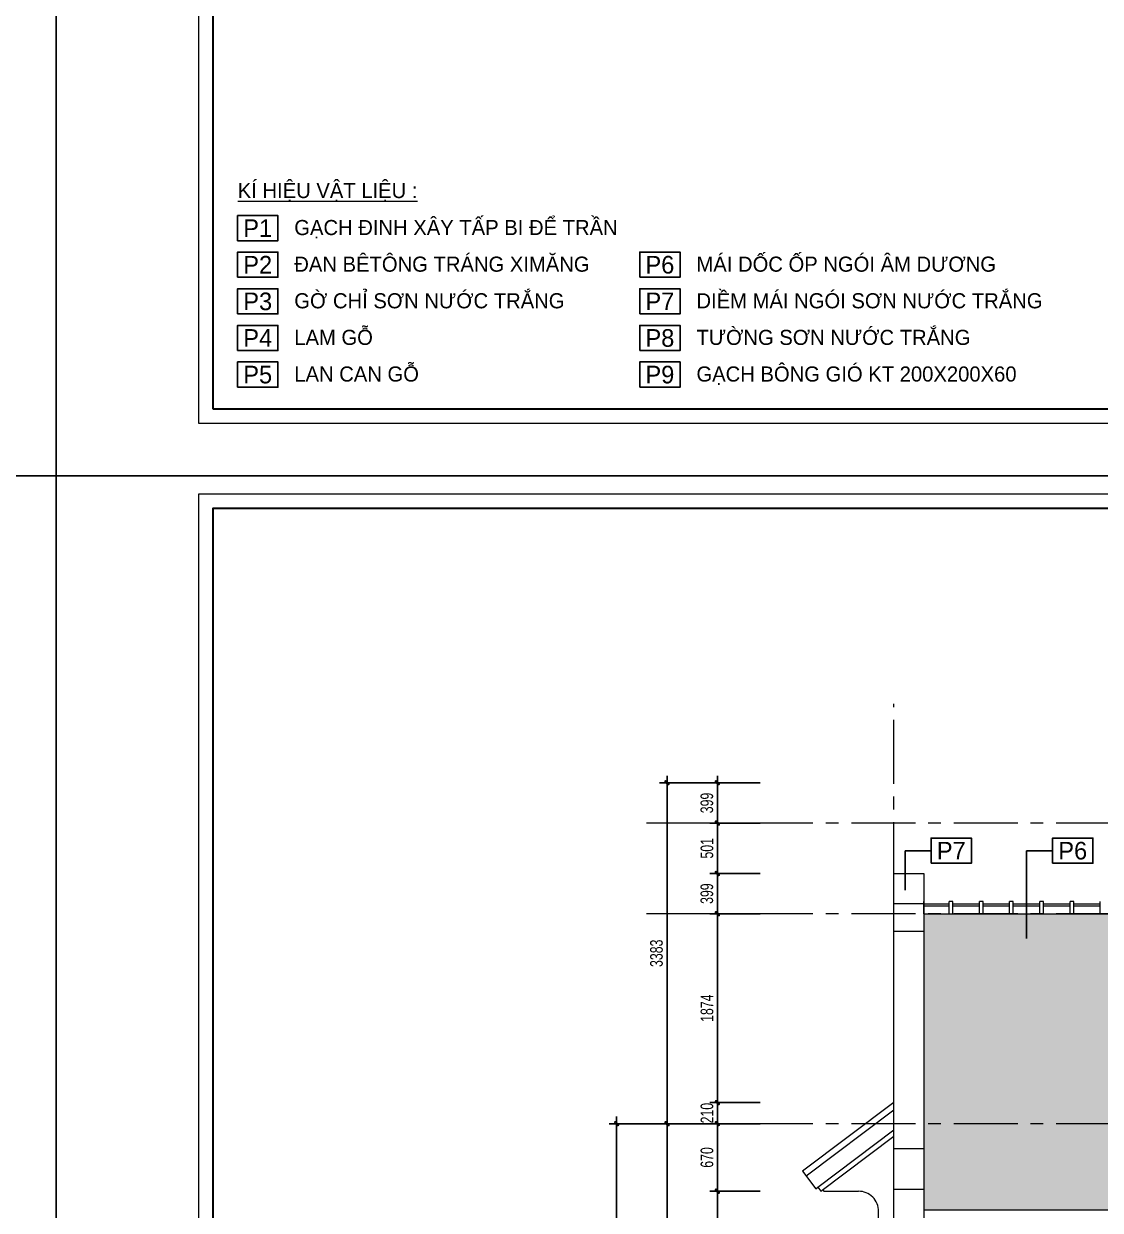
# Model space of a CAD drawing. Header units: inches. Extents: x 88947 to 296847, y 35049 to 161062.
# Drawn here: x 148026 to 158711, y 111769 to 123548 of the extents above; entities that cross this region are included whole.
import ezdxf
from ezdxf.enums import TextEntityAlignment as Align

# ---------------------------------------------------------------- set-up
doc = ezdxf.new("R2010")
doc.units = ezdxf.units.IN
doc.header["$MEASUREMENT"] = 0
doc.header["$PDMODE"] = 1
doc.linetypes.add('ACAD_ISO03W100', pattern=[30, 12, -18])
doc.linetypes.add('CENTER', pattern=[50.8, 31.75, -6.35, 6.35, -6.35])
for name, color, linetype, lineweight in [('A-Dims', 145, 'Continuous', 25), ('A-Text', 30, 'Continuous', 9), ('A-Wall', 2, 'Continuous', 35), ('DIM', 7, 'Continuous', 25), ('HACTH', 8, 'Continuous', 5), ('KHUNG 2', 144, 'Continuous', 18), ('KY HIEU', 4, 'Continuous', 25), ('NETMANH', 192, 'Continuous', 18), ('NTHAY2', 51, 'Continuous', 25), ('THAY', 3, 'Continuous', 18), ('TRUC', 252, 'ACAD_ISO03W100', 13)]:
    doc.layers.add(name, color=color, linetype=linetype, lineweight=lineweight)
doc.styles.add('FRANKO', font='VFRANKO.TTF')
doc.styles.add('VNI-HELVE-CONDENSE', font='VNARIAL.TTF', dxfattribs={"width": 0.7})
doc.dimstyles.new('TAS-100', dxfattribs={"dimscale": 50, "dimtxt": 2.5, "dimasz": 0.7, "dimexe": 1.5, "dimexo": 1.5, "dimgap": 0.8, "dimtad": 1, "dimdec": 0, "dimzin": 3, "dimdsep": 46, "dimtxsty": 'VNI-HELVE-CONDENSE', "dimblk": 'TICK', "dimcen": 2.5, "dimclrt": 71, "dimazin": 2, "dimtfac": 0.75, "dimtdec": 0, "dimtix": 1, "dimtmove": 2, "dimatfit": 2, "dimldrblk": 'TICK123', "dimfxl": 1.5, "dimtolj": 1, "dimtzin": 0, "dimarcsym": 0})
doc.dimstyles.new('TAS-50', dxfattribs={"dimscale": 25, "dimtxt": 2.5, "dimasz": 0.7, "dimexe": 1.5, "dimexo": 1.5, "dimgap": 0.8, "dimtad": 1, "dimdec": 0, "dimzin": 3, "dimdsep": 46, "dimtxsty": 'VNI-HELVE-CONDENSE', "dimblk": 'TICK', "dimcen": 2.5, "dimclrt": 71, "dimazin": 2, "dimtfac": 0.75, "dimtdec": 0, "dimtix": 1, "dimtmove": 2, "dimatfit": 2, "dimldrblk": 'TICK123', "dimfxl": 1.5, "dimtolj": 1, "dimtzin": 0, "dimarcsym": 0})

# ---------------------------------------------------------------- blocks, each defined once
blk = doc.blocks.new('TICK')
at = {"layer": 'A-Dims', "color": 1}
for p, q in [((-2, 0), (2, 0)), ((0, 1.5), (0, -1.5))]:
    blk.add_line(p, q, dxfattribs=at)
at = {"layer": 'A-Dims', "color": 1, "const_width": 0.788}
blk.add_lwpolyline([(-0.33, -0.35), (0.38, 0.38)], dxfattribs=at)
at = {"layer": 'A-Dims', "color": 1, "const_width": 0.394}
for points in [[(0.24, 0.52, -0.414214), (0.52, 0.52, -1)], [(0.52, 0.52, -0.414214), (0.52, 0.24, -1)], [(-0.47, -0.21, 0.414214), (-0.47, -0.49, 1)], [(-0.47, -0.49, 0.414214), (-0.19, -0.49, 1)]]:
    blk.add_lwpolyline(points, format="xyb", dxfattribs=at)
blk = doc.blocks.new('*D872')
at = {"layer": 'Defpoints', "color": 0}
for p in [(154411, 112628), (155411, 112628), (155411, 109228)]:
    blk.add_point(p, dxfattribs=at)
at = {"layer": 'DIM', "color": 0, "lineweight": -2}
for p, q in [((155336, 112628), (154336, 112628)), ((154411, 109263), (154411, 112593)), ((155336, 109228), (154336, 109228))]:
    blk.add_line(p, q, dxfattribs=at)
at = {"layer": 'DIM', "color": 0, "lineweight": -2, "xscale": 35, "yscale": 35, "zscale": 35}
for p, rotation in [((154411, 112628), 90), ((154411, 109228), 270)]:
    blk.add_blockref('TICK', p, dxfattribs=dict(at, rotation=rotation))
at = {"layer": 'DIM', "color": 71, "insert": (154307, 110928), "char_height": 125, "attachment_point": 5, "rotation": 90, "style": 'VNI-HELVE-CONDENSE'}
blk.add_mtext('\\A1;3400', dxfattribs=at)
blk = doc.blocks.new('TICK123')
at = {"layer": 'A-Dims', "color": 1}
blk.add_lwpolyline([(0.05, 0, 0, 0.84, 0), (-2.11, 0, 8.4, 8.4, 0)], format="xyseb", dxfattribs=at)
blk = doc.blocks.new('*D873')
at = {"layer": 'Defpoints', "color": 0}
for p in [(153911, 112628), (155411, 112628), (155411, 105828)]:
    blk.add_point(p, dxfattribs=at)
at = {"layer": 'DIM', "color": 0, "lineweight": -2}
for p, q in [((155336, 112628), (153836, 112628)), ((153911, 105863), (153911, 112593)), ((155336, 105828), (153836, 105828))]:
    blk.add_line(p, q, dxfattribs=at)
at = {"layer": 'DIM', "color": 0, "lineweight": -2, "xscale": 35, "yscale": 35, "zscale": 35}
for p, rotation in [((153911, 112628), 90), ((153911, 105828), 270)]:
    blk.add_blockref('TICK', p, dxfattribs=dict(at, rotation=rotation))
at = {"layer": 'DIM', "color": 71, "insert": (153808, 109228), "char_height": 125, "attachment_point": 5, "rotation": 90, "style": 'VNI-HELVE-CONDENSE'}
blk.add_mtext('\\A1;6800', dxfattribs=at)
blk = doc.blocks.new('khung ten')
at = {"layer": 'A-Wall', "ltscale": 0.7}
blk.add_lwpolyline([(267204, -219099), (305804, -219099), (305804, -190799), (267204, -190799)], close=True, dxfattribs=at)
at = {"layer": 'KHUNG 2', "ltscale": 0.7}
blk.add_lwpolyline([(267004, -219299), (306004, -219299), (306004, -190599), (267004, -190599)], close=True, dxfattribs=at)
at = {"layer": 'NETMANH', "ltscale": 0.7}
blk.add_lwpolyline([(265004, -220042), (307004, -220042), (307004, -190342), (265004, -190342)], close=True, dxfattribs=at)
blk = doc.blocks.new('*D962')
at = {"layer": 'Defpoints', "color": 0}
for p in [(154411, 116012), (155411, 116012), (155411, 112628)]:
    blk.add_point(p, dxfattribs=at)
at = {"layer": 'DIM', "color": 0, "lineweight": -2}
for p, q in [((155336, 116012), (154336, 116012)), ((154411, 112663), (154411, 115977)), ((155336, 112628), (154336, 112628))]:
    blk.add_line(p, q, dxfattribs=at)
at = {"layer": 'DIM', "color": 0, "lineweight": -2, "xscale": 35, "yscale": 35, "zscale": 35}
for p, rotation in [((154411, 116012), 90), ((154411, 112628), 270)]:
    blk.add_blockref('TICK', p, dxfattribs=dict(at, rotation=rotation))
at = {"layer": 'DIM', "color": 71, "insert": (154307, 114320), "char_height": 125, "attachment_point": 5, "rotation": 90, "style": 'VNI-HELVE-CONDENSE'}
blk.add_mtext('\\A1;3383', dxfattribs=at)
blk = doc.blocks.new('*D963')
at = {"layer": 'Defpoints', "color": 0}
for p in [(154911, 115112), (155411, 115112), (155411, 114713)]:
    blk.add_point(p, dxfattribs=at)
at = {"layer": 'DIM', "color": 0, "lineweight": -2}
for p, q in [((155336, 115112), (154836, 115112)), ((154911, 114748), (154911, 115077)), ((155336, 114713), (154836, 114713))]:
    blk.add_line(p, q, dxfattribs=at)
at = {"layer": 'DIM', "color": 0, "lineweight": -2, "xscale": 35, "yscale": 35, "zscale": 35}
for p, rotation in [((154911, 115112), 90), ((154911, 114713), 270)]:
    blk.add_blockref('TICK', p, dxfattribs=dict(at, rotation=rotation))
at = {"layer": 'DIM', "color": 71, "insert": (154807, 114912), "char_height": 125, "attachment_point": 5, "rotation": 90, "style": 'VNI-HELVE-CONDENSE'}
blk.add_mtext('\\A1;399', dxfattribs=at)
blk = doc.blocks.new('*D964')
at = {"layer": 'Defpoints', "color": 0}
for p in [(154911, 115613), (155411, 115613), (155411, 115112)]:
    blk.add_point(p, dxfattribs=at)
at = {"layer": 'DIM', "color": 0, "lineweight": -2}
for p, q in [((155336, 115613), (154836, 115613)), ((154911, 115147), (154911, 115578)), ((155336, 115112), (154836, 115112))]:
    blk.add_line(p, q, dxfattribs=at)
at = {"layer": 'DIM', "color": 0, "lineweight": -2, "xscale": 35, "yscale": 35, "zscale": 35}
for p, rotation in [((154911, 115613), 90), ((154911, 115112), 270)]:
    blk.add_blockref('TICK', p, dxfattribs=dict(at, rotation=rotation))
at = {"layer": 'DIM', "color": 71, "insert": (154808, 115362), "char_height": 125, "attachment_point": 5, "rotation": 90, "style": 'VNI-HELVE-CONDENSE'}
blk.add_mtext('\\A1;501', dxfattribs=at)
blk = doc.blocks.new('*D965')
at = {"layer": 'Defpoints', "color": 0}
for p in [(154911, 116012), (155411, 116012), (155411, 115613)]:
    blk.add_point(p, dxfattribs=at)
at = {"layer": 'DIM', "color": 0, "lineweight": -2}
for p, q in [((155336, 116012), (154836, 116012)), ((154911, 115648), (154911, 115977)), ((155336, 115613), (154836, 115613))]:
    blk.add_line(p, q, dxfattribs=at)
at = {"layer": 'DIM', "color": 0, "lineweight": -2, "xscale": 35, "yscale": 35, "zscale": 35}
for p, rotation in [((154911, 116012), 90), ((154911, 115613), 270)]:
    blk.add_blockref('TICK', p, dxfattribs=dict(at, rotation=rotation))
at = {"layer": 'DIM', "color": 71, "insert": (154807, 115812), "char_height": 125, "attachment_point": 5, "rotation": 90, "style": 'VNI-HELVE-CONDENSE'}
blk.add_mtext('\\A1;399', dxfattribs=at)
blk = doc.blocks.new('*D973')
at = {"layer": 'Defpoints', "color": 0}
for p in [(154911, 111958), (155411, 111958), (155411, 109438)]:
    blk.add_point(p, dxfattribs=at)
at = {"layer": 'DIM', "color": 0, "lineweight": -2}
for p, q in [((155336, 111958), (154836, 111958)), ((154911, 109473), (154911, 111923)), ((155336, 109438), (154836, 109438))]:
    blk.add_line(p, q, dxfattribs=at)
at = {"layer": 'DIM', "color": 0, "lineweight": -2, "xscale": 35, "yscale": 35, "zscale": 35}
for p, rotation in [((154911, 111958), 90), ((154911, 109438), 270)]:
    blk.add_blockref('TICK', p, dxfattribs=dict(at, rotation=rotation))
at = {"layer": 'DIM', "color": 71, "insert": (154808, 110698), "char_height": 125, "attachment_point": 5, "rotation": 90, "style": 'VNI-HELVE-CONDENSE'}
blk.add_mtext('\\A1;2519', dxfattribs=at)
blk = doc.blocks.new('*D974')
at = {"layer": 'Defpoints', "color": 0}
for p in [(154911, 112628), (155411, 112628), (155411, 111958)]:
    blk.add_point(p, dxfattribs=at)
at = {"layer": 'DIM', "color": 0, "lineweight": -2}
for p, q in [((155336, 112628), (154836, 112628)), ((154911, 111993), (154911, 112593)), ((155336, 111958), (154836, 111958))]:
    blk.add_line(p, q, dxfattribs=at)
at = {"layer": 'DIM', "color": 0, "lineweight": -2, "xscale": 35, "yscale": 35, "zscale": 35}
for p, rotation in [((154911, 112628), 90), ((154911, 111958), 270)]:
    blk.add_blockref('TICK', p, dxfattribs=dict(at, rotation=rotation))
at = {"layer": 'DIM', "color": 71, "insert": (154808, 112293), "char_height": 125, "attachment_point": 5, "rotation": 90, "style": 'VNI-HELVE-CONDENSE'}
blk.add_mtext('\\A1;670', dxfattribs=at)
blk = doc.blocks.new('*D975')
at = {"layer": 'Defpoints', "color": 0}
for p in [(154911, 114713), (155411, 114713), (155411, 112838)]:
    blk.add_point(p, dxfattribs=at)
at = {"layer": 'DIM', "color": 0, "lineweight": -2}
for p, q in [((155336, 114713), (154836, 114713)), ((154911, 112873), (154911, 114678)), ((155336, 112838), (154836, 112838))]:
    blk.add_line(p, q, dxfattribs=at)
at = {"layer": 'DIM', "color": 0, "lineweight": -2, "xscale": 35, "yscale": 35, "zscale": 35}
for p, rotation in [((154911, 114713), 90), ((154911, 112838), 270)]:
    blk.add_blockref('TICK', p, dxfattribs=dict(at, rotation=rotation))
at = {"layer": 'DIM', "color": 71, "insert": (154808, 113775), "char_height": 125, "attachment_point": 5, "rotation": 90, "style": 'VNI-HELVE-CONDENSE'}
blk.add_mtext('\\A1;1874', dxfattribs=at)
blk = doc.blocks.new('syb-floor')
at = {"linetype": 'Continuous'}
blk.add_lwpolyline([(-4.79, -2.5), (-4.79, 2.5), (3.22, 2.5), (3.22, -2.5)], close=True, dxfattribs=at)
blk.add_attdef('SYB-FLOOR', text='', height=2.5, dxfattribs=at).set_placement((-0.78, 0), align=Align.MIDDLE_CENTER)
blk = doc.blocks.new('*D2807')
at = {"layer": 'Defpoints', "color": 0}
for p in [(154911, 112838), (155411, 112838), (155411, 112628)]:
    blk.add_point(p, dxfattribs=at)
at = {"layer": 'DIM', "color": 0, "lineweight": -2}
for p, q in [((154911, 112873), (154911, 112908)), ((155336, 112838), (154836, 112838)), ((154911, 112628), (154911, 112838)), ((155336, 112628), (154836, 112628)), ((154911, 112593), (154911, 112558))]:
    blk.add_line(p, q, dxfattribs=at)
at = {"layer": 'DIM', "color": 0, "lineweight": -2, "xscale": 35, "yscale": 35, "zscale": 35}
for p, rotation in [((154911, 112838), 270), ((154911, 112628), 90)]:
    blk.add_blockref('TICK', p, dxfattribs=dict(at, rotation=rotation))
at = {"layer": 'DIM', "color": 71, "insert": (154808, 112733), "char_height": 125, "attachment_point": 5, "rotation": 90, "style": 'VNI-HELVE-CONDENSE'}
blk.add_mtext('\\A1;210', dxfattribs=at)
blk = doc.blocks.new('*D3876')
at = {"layer": 'Defpoints', "color": 0}
for p in [(154411, 112628), (155411, 112628), (155411, 109228)]:
    blk.add_point(p, dxfattribs=at)
at = {"layer": 'DIM', "color": 0, "lineweight": -2}
for p, q in [((155336, 112628), (154336, 112628)), ((154411, 109263), (154411, 112593)), ((155336, 109228), (154336, 109228))]:
    blk.add_line(p, q, dxfattribs=at)
at = {"layer": 'DIM', "color": 0, "lineweight": -2, "xscale": 35, "yscale": 35, "zscale": 35}
for p, rotation in [((154411, 112628), 90), ((154411, 109228), 270)]:
    blk.add_blockref('TICK', p, dxfattribs=dict(at, rotation=rotation))
at = {"layer": 'DIM', "color": 71, "insert": (154307, 110928), "char_height": 125, "attachment_point": 5, "rotation": 90, "style": 'VNI-HELVE-CONDENSE'}
blk.add_mtext('\\A1;3400', dxfattribs=at)
blk = doc.blocks.new('*D3877')
at = {"layer": 'Defpoints', "color": 0}
for p in [(153911, 112628), (155411, 112628), (155411, 105828)]:
    blk.add_point(p, dxfattribs=at)
at = {"layer": 'DIM', "color": 0, "lineweight": -2}
for p, q in [((155336, 112628), (153836, 112628)), ((153911, 105863), (153911, 112593)), ((155336, 105828), (153836, 105828))]:
    blk.add_line(p, q, dxfattribs=at)
at = {"layer": 'DIM', "color": 0, "lineweight": -2, "xscale": 35, "yscale": 35, "zscale": 35}
for p, rotation in [((153911, 112628), 90), ((153911, 105828), 270)]:
    blk.add_blockref('TICK', p, dxfattribs=dict(at, rotation=rotation))
at = {"layer": 'DIM', "color": 71, "insert": (153808, 109228), "char_height": 125, "attachment_point": 5, "rotation": 90, "style": 'VNI-HELVE-CONDENSE'}
blk.add_mtext('\\A1;6800', dxfattribs=at)
blk = doc.blocks.new('*D3804')
at = {"layer": 'Defpoints', "color": 0}
for p in [(154411, 116012), (155411, 116012), (155411, 112628)]:
    blk.add_point(p, dxfattribs=at)
at = {"layer": 'DIM', "color": 0, "lineweight": -2}
for p, q in [((155336, 116012), (154336, 116012)), ((154411, 112663), (154411, 115977)), ((155336, 112628), (154336, 112628))]:
    blk.add_line(p, q, dxfattribs=at)
at = {"layer": 'DIM', "color": 0, "lineweight": -2, "xscale": 35, "yscale": 35, "zscale": 35}
for p, rotation in [((154411, 116012), 90), ((154411, 112628), 270)]:
    blk.add_blockref('TICK', p, dxfattribs=dict(at, rotation=rotation))
at = {"layer": 'DIM', "color": 71, "insert": (154307, 114320), "char_height": 125, "attachment_point": 5, "rotation": 90, "style": 'VNI-HELVE-CONDENSE'}
blk.add_mtext('\\A1;3383', dxfattribs=at)
blk = doc.blocks.new('*D3805')
at = {"layer": 'Defpoints', "color": 0}
for p in [(154911, 115112), (155411, 115112), (155411, 114713)]:
    blk.add_point(p, dxfattribs=at)
at = {"layer": 'DIM', "color": 0, "lineweight": -2}
for p, q in [((155336, 115112), (154836, 115112)), ((154911, 114748), (154911, 115077)), ((155336, 114713), (154836, 114713))]:
    blk.add_line(p, q, dxfattribs=at)
at = {"layer": 'DIM', "color": 0, "lineweight": -2, "xscale": 35, "yscale": 35, "zscale": 35}
for p, rotation in [((154911, 115112), 90), ((154911, 114713), 270)]:
    blk.add_blockref('TICK', p, dxfattribs=dict(at, rotation=rotation))
at = {"layer": 'DIM', "color": 71, "insert": (154807, 114912), "char_height": 125, "attachment_point": 5, "rotation": 90, "style": 'VNI-HELVE-CONDENSE'}
blk.add_mtext('\\A1;399', dxfattribs=at)
blk = doc.blocks.new('*D3806')
at = {"layer": 'Defpoints', "color": 0}
for p in [(154911, 115613), (155411, 115613), (155411, 115112)]:
    blk.add_point(p, dxfattribs=at)
at = {"layer": 'DIM', "color": 0, "lineweight": -2}
for p, q in [((155336, 115613), (154836, 115613)), ((154911, 115147), (154911, 115578)), ((155336, 115112), (154836, 115112))]:
    blk.add_line(p, q, dxfattribs=at)
at = {"layer": 'DIM', "color": 0, "lineweight": -2, "xscale": 35, "yscale": 35, "zscale": 35}
for p, rotation in [((154911, 115613), 90), ((154911, 115112), 270)]:
    blk.add_blockref('TICK', p, dxfattribs=dict(at, rotation=rotation))
at = {"layer": 'DIM', "color": 71, "insert": (154808, 115362), "char_height": 125, "attachment_point": 5, "rotation": 90, "style": 'VNI-HELVE-CONDENSE'}
blk.add_mtext('\\A1;501', dxfattribs=at)
blk = doc.blocks.new('*D3807')
at = {"layer": 'Defpoints', "color": 0}
for p in [(154911, 116012), (155411, 116012), (155411, 115613)]:
    blk.add_point(p, dxfattribs=at)
at = {"layer": 'DIM', "color": 0, "lineweight": -2}
for p, q in [((155336, 116012), (154836, 116012)), ((154911, 115648), (154911, 115977)), ((155336, 115613), (154836, 115613))]:
    blk.add_line(p, q, dxfattribs=at)
at = {"layer": 'DIM', "color": 0, "lineweight": -2, "xscale": 35, "yscale": 35, "zscale": 35}
for p, rotation in [((154911, 116012), 90), ((154911, 115613), 270)]:
    blk.add_blockref('TICK', p, dxfattribs=dict(at, rotation=rotation))
at = {"layer": 'DIM', "color": 71, "insert": (154807, 115812), "char_height": 125, "attachment_point": 5, "rotation": 90, "style": 'VNI-HELVE-CONDENSE'}
blk.add_mtext('\\A1;399', dxfattribs=at)
blk = doc.blocks.new('*D3815')
at = {"layer": 'Defpoints', "color": 0}
for p in [(154911, 111958), (155411, 111958), (155411, 109438)]:
    blk.add_point(p, dxfattribs=at)
at = {"layer": 'DIM', "color": 0, "lineweight": -2}
for p, q in [((155336, 111958), (154836, 111958)), ((154911, 109473), (154911, 111923)), ((155336, 109438), (154836, 109438))]:
    blk.add_line(p, q, dxfattribs=at)
at = {"layer": 'DIM', "color": 0, "lineweight": -2, "xscale": 35, "yscale": 35, "zscale": 35}
for p, rotation in [((154911, 111958), 90), ((154911, 109438), 270)]:
    blk.add_blockref('TICK', p, dxfattribs=dict(at, rotation=rotation))
at = {"layer": 'DIM', "color": 71, "insert": (154808, 110698), "char_height": 125, "attachment_point": 5, "rotation": 90, "style": 'VNI-HELVE-CONDENSE'}
blk.add_mtext('\\A1;2519', dxfattribs=at)
blk = doc.blocks.new('*D3816')
at = {"layer": 'Defpoints', "color": 0}
for p in [(154911, 112628), (155411, 112628), (155411, 111958)]:
    blk.add_point(p, dxfattribs=at)
at = {"layer": 'DIM', "color": 0, "lineweight": -2}
for p, q in [((155336, 112628), (154836, 112628)), ((154911, 111993), (154911, 112593)), ((155336, 111958), (154836, 111958))]:
    blk.add_line(p, q, dxfattribs=at)
at = {"layer": 'DIM', "color": 0, "lineweight": -2, "xscale": 35, "yscale": 35, "zscale": 35}
for p, rotation in [((154911, 112628), 90), ((154911, 111958), 270)]:
    blk.add_blockref('TICK', p, dxfattribs=dict(at, rotation=rotation))
at = {"layer": 'DIM', "color": 71, "insert": (154808, 112293), "char_height": 125, "attachment_point": 5, "rotation": 90, "style": 'VNI-HELVE-CONDENSE'}
blk.add_mtext('\\A1;670', dxfattribs=at)
blk = doc.blocks.new('*D3817')
at = {"layer": 'Defpoints', "color": 0}
for p in [(154911, 114713), (155411, 114713), (155411, 112838)]:
    blk.add_point(p, dxfattribs=at)
at = {"layer": 'DIM', "color": 0, "lineweight": -2}
for p, q in [((155336, 114713), (154836, 114713)), ((154911, 112873), (154911, 114678)), ((155336, 112838), (154836, 112838))]:
    blk.add_line(p, q, dxfattribs=at)
at = {"layer": 'DIM', "color": 0, "lineweight": -2, "xscale": 35, "yscale": 35, "zscale": 35}
for p, rotation in [((154911, 114713), 90), ((154911, 112838), 270)]:
    blk.add_blockref('TICK', p, dxfattribs=dict(at, rotation=rotation))
at = {"layer": 'DIM', "color": 71, "insert": (154808, 113775), "char_height": 125, "attachment_point": 5, "rotation": 90, "style": 'VNI-HELVE-CONDENSE'}
blk.add_mtext('\\A1;1874', dxfattribs=at)
blk = doc.blocks.new('*D3746')
at = {"layer": 'Defpoints', "color": 0}
for p in [(154911, 112838), (155411, 112838), (155411, 112628)]:
    blk.add_point(p, dxfattribs=at)
at = {"layer": 'DIM', "color": 0, "lineweight": -2}
for p, q in [((154911, 112873), (154911, 112908)), ((155336, 112838), (154836, 112838)), ((154911, 112628), (154911, 112838)), ((155336, 112628), (154836, 112628)), ((154911, 112593), (154911, 112558))]:
    blk.add_line(p, q, dxfattribs=at)
at = {"layer": 'DIM', "color": 0, "lineweight": -2, "xscale": 35, "yscale": 35, "zscale": 35}
for p, rotation in [((154911, 112838), 270), ((154911, 112628), 90)]:
    blk.add_blockref('TICK', p, dxfattribs=dict(at, rotation=rotation))
at = {"layer": 'DIM', "color": 71, "insert": (154808, 112733), "char_height": 125, "attachment_point": 5, "rotation": 90, "style": 'VNI-HELVE-CONDENSE'}
blk.add_mtext('\\A1;210', dxfattribs=at)

msp = doc.modelspace()

# ---------------------------------------------------------------- hatches: boundary and pattern name
at = {"layer": 'HACTH'}
h = msp.add_hatch(dxfattribs=at)
h.set_pattern_fill('TILE_02', color=256, scale=100, style=0, pattern_type=2)
h.set_pattern_definition([(0, (157135.82, 112231.61), (200, 100), [25, -175]), (0, (157135.82, 112244.11), (200, 100), [25, -75]), (0, (157235.82, 112256.61), (200, 100), [25, -175]), (0, (157085.82, 112194.11), (200, 100), [12.5, -100, 12.5, -75]), (45, (157098.315, 112219.114), (0, 100), [17.6777, -265.165]), (45, (157085.815, 112256.614), (0, 100), [12.63, -270.2127]), (45, (157085.815, 112269.114), (0, 100), [15.15, -267.6927]), (135, (157210.815, 112269.114), (0, 100), [15.15, -267.6927]), (135, (157210.815, 112256.614), (0, 100), [12.63, -270.2127]), (135, (157198.315, 112219.114), (0, 100), [17.6777, -265.165]), (26.565, (157110.815, 112219.11), (5e-05, 100), [27.951, -195.656]), (26.565, (157110.815, 112231.61), (5e-05, 100), [27.951, -195.656]), (26.565, (157060.815, 112244.11), (5e-05, 100), [27.951, -195.656]), (26.565, (157060.815, 112256.61), (5e-05, 100), [27.951, -195.656]), (63.4349, (157085.815, 112194.114), (-5e-05, 100), [27.951, -419.2627]), (63.4349, (157098.315, 112194.114), (-5e-05, 100), [27.951, -419.2627]), (116.5651, (157198.315, 112194.114), (5e-05, 100), [27.951, -419.2627]), (116.5651, (157210.815, 112194.114), (5e-05, 100), [27.951, -419.2627]), (153.435, (157185.815, 112219.11), (-5e-05, 100), [27.951, -195.656]), (153.435, (157185.815, 112231.61), (-5e-05, 100), [27.951, -195.656]), (153.435, (157235.815, 112244.11), (-5e-05, 100), [27.951, -195.656]), (153.435, (157235.815, 112256.61), (-5e-05, 100), [27.951, -195.656]), (82.87498, (157085.815, 112194.114), (-2.5e-05, 100.000016), [100.7782, -1511.6733]), (97.12502, (157210.815, 112194.114), (2.5e-05, 100.000016), [100.7782, -1511.6733])])
h.paths.add_polyline_path([(160011.3, 114712.6), (156961.3, 114712.6), (156961.3, 114585.7), (156961.3, 112628.1), (160011.3, 112628.1)])
h.paths.add_polyline_path([(160161.3, 112357.3), (160011.3, 112357.3), (160011.3, 112628.1), (156961.3, 112628.1), (156961.3, 111773.7), (160161.3, 111773.7)])
h.paths.add_polyline_path([(161561.3, 112181.5), (161561.3, 112205.5, 0.3483), (161226.3, 112628.1), (160311.3, 112628.1), (160311.3, 112357.3), (160161.3, 112357.3), (160161.3, 111773.7), (161561.3, 111773.7)])

# ---------------------------------------------------------------- linework, layer by layer
at = {"layer": 'THAY'}
for p, q in [((157211.3, 114808.2), (156961.3, 114808.2)), ((157211.3, 114786.3), (156961.3, 114786.3)), ((157248.4, 114832.9), (157211.3, 114832.9)), ((157248.4, 114712.6), (157248.4, 114832.9)), ((157511.3, 114808.2), (157248.4, 114808.2)), ((157511.3, 114786.3), (157248.4, 114786.3)), ((157548.4, 114832.9), (157511.3, 114832.9)), ((157548.4, 114712.6), (157548.4, 114832.9)), ((157811.3, 114808.2), (157548.4, 114808.2)), ((157811.3, 114786.3), (157548.4, 114786.3)), ((157848.4, 114832.9), (157811.3, 114832.9)), ((157848.4, 114712.6), (157848.4, 114832.9)), ((158111.3, 114808.2), (157848.4, 114808.2)), ((158111.3, 114786.3), (157848.4, 114786.3)), ((158148.4, 114832.9), (158111.3, 114832.9)), ((158148.4, 114712.6), (158148.4, 114832.9)), ((158411.3, 114808.2), (158148.4, 114808.2)), ((158411.3, 114786.3), (158148.4, 114786.3)), ((158448.4, 114832.9), (158411.3, 114832.9)), ((158448.4, 114712.6), (158448.4, 114832.9)), ((158711.3, 114808.2), (158448.4, 114808.2)), ((158711.3, 114786.3), (158448.4, 114786.3))]:
    msp.add_line(p, q, dxfattribs=at)
for points in [[(156661.3, 114585.7), (156661.3, 115111.5), (156961.3, 115111.5), (156961.3, 114585.7)], [(156961.3, 114810.1), (156661.3, 114810.1)], [(156961.3, 114712.6), (156961.3, 114832.9)], [(157211.3, 114712.6), (157211.3, 114832.9)], [(157511.3, 114712.6), (157511.3, 114832.9)], [(157811.3, 114712.6), (157811.3, 114832.9)], [(158111.3, 114712.6), (158111.3, 114832.9)], [(158411.3, 114712.6), (158411.3, 114832.9)], [(158711.3, 114712.6), (158711.3, 114832.9)], [(156961.3, 114712.6), (156961.3, 111543.8), (156661.3, 111543.8), (156661.3, 114585.7)], [(156961.3, 114712.6), (160011.3, 114712.6)], [(156961.3, 114536.4), (156661.3, 114536.4)], [(156961.3, 114536.4), (156661.3, 114536.4)], [(156661.3, 112840.2), (155755.5, 112157.6), (155887.6, 111982.6), (155907.6, 111997.7), (155937.8, 111957.6), (155957.8, 111972.7), (155969.2, 111957.6), (156311.3, 111957.6)], [(155791.5, 112109.9), (156661.3, 112765.4)], [(155907.6, 111997.7), (156661.3, 112565.7)], [(155937.8, 111957.7), (156661.3, 112502.9)], [(156961.3, 112377.5), (156661.3, 112377.5)], [(156961.3, 111974.4), (156661.3, 111974.4)], [(156961.3, 111773.7), (161561.3, 111773.7)]]:
    msp.add_lwpolyline(points, dxfattribs=at)
msp.add_lwpolyline([(156511.3, 109327.2), (156511.3, 111757.6, 0.4142136), (156311.3, 111957.6)], format="xyb", dxfattribs=at)
at = {"layer": 'TRUC', "linetype": 'CENTER', "ltscale": 20}
for points in [[(156661.3, 104826.7), (156661.3, 116795.7)], [(172115.9, 115612.6), (154105.4, 115612.6)], [(172115.9, 114712.6), (154105.4, 114712.6)], [(172115.9, 112628.1), (154105.4, 112628.1)]]:
    msp.add_lwpolyline(points, dxfattribs=at)

# ---------------------------------------------------------------- block references
at = {"layer": 'A-Text', "xscale": 0.7071428571362048, "yscale": 0.7071428573544836, "zscale": 0.7071428573664265}
for p in [(-68748.5, 274659.1), (-39048.5, 274659.1), (-68748.5, 253657), (-39048.5, 253657)]:
    msp.add_blockref('khung ten', p, dxfattribs=at)
at = {"layer": 'KY HIEU'}
ref = msp.add_blockref('syb-floor', (150387.9, 121518.7), dxfattribs=dict(at, xscale=50, yscale=50, zscale=50))
ref.add_attrib('SYB-FLOOR', 'P1', dxfattribs={"layer": '0', "linetype": 'Continuous', "height": 175, "style": 'FRANKO'}).set_placement((150348.6, 121518.7), align=Align.MIDDLE_CENTER)
ref = msp.add_blockref('syb-floor', (150387.9, 121155.3), dxfattribs=dict(at, xscale=50, yscale=50, zscale=50))
ref.add_attrib('SYB-FLOOR', 'P2', dxfattribs={"layer": '0', "linetype": 'Continuous', "height": 175, "style": 'FRANKO'}).set_placement((150348.6, 121155.3), align=Align.MIDDLE_CENTER)
ref = msp.add_blockref('syb-floor', (154379.7, 121155.3), dxfattribs=dict(at, xscale=50, yscale=50, zscale=50))
ref.add_attrib('SYB-FLOOR', 'P6', dxfattribs={"layer": '0', "linetype": 'Continuous', "height": 175, "style": 'FRANKO'}).set_placement((154340.4, 121155.3), align=Align.MIDDLE_CENTER)
ref = msp.add_blockref('syb-floor', (150387.9, 120791.8), dxfattribs=dict(at, xscale=50, yscale=50, zscale=50))
ref.add_attrib('SYB-FLOOR', 'P3', dxfattribs={"layer": '0', "linetype": 'Continuous', "height": 175, "style": 'FRANKO'}).set_placement((150348.6, 120791.8), align=Align.MIDDLE_CENTER)
ref = msp.add_blockref('syb-floor', (154379.7, 120791.8), dxfattribs=dict(at, xscale=50, yscale=50, zscale=50))
ref.add_attrib('SYB-FLOOR', 'P7', dxfattribs={"layer": '0', "linetype": 'Continuous', "height": 175, "style": 'FRANKO'}).set_placement((154340.4, 120791.8), align=Align.MIDDLE_CENTER)
ref = msp.add_blockref('syb-floor', (150387.9, 120428.3), dxfattribs=dict(at, xscale=50, yscale=50, zscale=50))
ref.add_attrib('SYB-FLOOR', 'P4', dxfattribs={"layer": '0', "linetype": 'Continuous', "height": 175, "style": 'FRANKO'}).set_placement((150348.6, 120428.3), align=Align.MIDDLE_CENTER)
ref = msp.add_blockref('syb-floor', (154379.7, 120428.3), dxfattribs=dict(at, xscale=50, yscale=50, zscale=50))
ref.add_attrib('SYB-FLOOR', 'P8', dxfattribs={"layer": '0', "linetype": 'Continuous', "height": 175, "style": 'FRANKO'}).set_placement((154340.4, 120428.3), align=Align.MIDDLE_CENTER)
ref = msp.add_blockref('syb-floor', (150387.9, 120064.8), dxfattribs=dict(at, xscale=50, yscale=50, zscale=50))
ref.add_attrib('SYB-FLOOR', 'P5', dxfattribs={"layer": '0', "linetype": 'Continuous', "height": 175, "style": 'FRANKO'}).set_placement((150348.6, 120064.8), align=Align.MIDDLE_CENTER)
ref = msp.add_blockref('syb-floor', (154379.7, 120064.8), dxfattribs=dict(at, xscale=50, yscale=50, zscale=50))
ref.add_attrib('SYB-FLOOR', 'P9', dxfattribs={"layer": '0', "linetype": 'Continuous', "height": 175, "style": 'FRANKO'}).set_placement((154340.4, 120064.8), align=Align.MIDDLE_CENTER)
ref = msp.add_blockref('syb-floor', (157272, 115338.6), dxfattribs=dict(at, xscale=50, yscale=50, zscale=50))
ref.add_attrib('SYB-FLOOR', 'P7', dxfattribs={"layer": '0', "linetype": 'Continuous', "height": 175, "style": 'FRANKO'}).set_placement((157232.7, 115338.6), align=Align.MIDDLE_CENTER)
ref = msp.add_blockref('syb-floor', (158477.5, 115338.6), dxfattribs=dict(at, xscale=50, yscale=50, zscale=50))
ref.add_attrib('SYB-FLOOR', 'P6', dxfattribs={"layer": '0', "linetype": 'Continuous', "height": 175, "style": 'FRANKO'}).set_placement((158438.2, 115338.6), align=Align.MIDDLE_CENTER)

# ---------------------------------------------------------------- texts
at = {"layer": 'A-Text', "style": 'FRANKO'}
for s, p in [('%%UKÍ HIEÄU VAÄT LIEÄU :', (150150.6, 121891.9)), ('GAÏCH ÑINH XAÂY TAÁP BI ÑEÅ TRAÀN', (150711.5, 121524.5)), ('ÑAN BEÂTOÂNG TRAÙNG XIMAÊNG', (150711.5, 121161)), ('MAÙI DOÁC OÁP NGOÙI AÂM DÖÔNG', (154703.3, 121161)), ('GÔØ CHÆ SÔN NÖÔÙC TRAÉNG', (150711.5, 120797.5)), ('DIEÀM MAÙI NGOÙI SÔN NÖÔÙC TRAÉNG', (154703.3, 120797.5)), ('LAM GOÃ ', (150711.5, 120434)), ('TÖÔØNG SÔN NÖÔÙC TRAÉNG', (154703.3, 120434)), ('LAN CAN GOÃ', (150711.5, 120070.5)), ('GAÏCH BOÂNG GIOÙ KT 200X200X60', (154703.3, 120070.5))]:
    msp.add_text(s, height=150, dxfattribs=at).set_placement(p, align=Align.MIDDLE_LEFT)

# ---------------------------------------------------------------- dimensions: what is measured, and where the dimension line sits
at = {"layer": 'DIM'}
for base, p1, p2, picture, middle in [((154411.3, 116011.5), (155411.3, 112628.1), (155411.3, 116011.5), '*D962', (154307.5, 114319.8)), ((154411.3, 116011.5), (155411.3, 112628.1), (155411.3, 116011.5), '*D3804', (154307.5, 114319.8)), ((154911.3, 116011.5), (155411.3, 115612.6), (155411.3, 116011.5), '*D965', (154807.5, 115812)), ((154911.3, 116011.5), (155411.3, 115612.6), (155411.3, 116011.5), '*D3807', (154807.5, 115812)), ((154911.3, 115612.6), (155411.3, 115111.5), (155411.3, 115612.6), '*D964', (154807.6, 115362)), ((154911.3, 115612.6), (155411.3, 115111.5), (155411.3, 115612.6), '*D3806', (154807.6, 115362)), ((154911.3, 115111.5), (155411.3, 114712.6), (155411.3, 115111.5), '*D963', (154807.5, 114912)), ((154911.3, 115111.5), (155411.3, 114712.6), (155411.3, 115111.5), '*D3805', (154807.5, 114912)), ((154911.3, 114712.6), (155411.3, 112838.2), (155411.3, 114712.6), '*D975', (154807.6, 113775.4)), ((154911.3, 114712.6), (155411.3, 112838.2), (155411.3, 114712.6), '*D3817', (154807.6, 113775.4)), ((154911.3, 112838.2), (155411.3, 112628.1), (155411.3, 112838.2), '*D2807', (154807.6, 112733.2)), ((154911.3, 112838.2), (155411.3, 112628.1), (155411.3, 112838.2), '*D3746', (154807.6, 112733.2)), ((153911.3, 112628.1), (155411.3, 105828.1), (155411.3, 112628.1), '*D873', (153807.6, 109228.1)), ((153911.3, 112628.1), (155411.3, 105828.1), (155411.3, 112628.1), '*D3877', (153807.6, 109228.1)), ((154411.3, 112628.1), (155411.3, 109228.1), (155411.3, 112628.1), '*D872', (154307.5, 110928.1)), ((154411.3, 112628.1), (155411.3, 109228.1), (155411.3, 112628.1), '*D3876', (154307.5, 110928.1)), ((154911.3448, 112628.11), (155411.3448, 111957.6196), (155411.3448, 112628.11), '*D974', (154807.5658, 112292.8648)), ((154911.3448, 112628.11), (155411.3448, 111957.6196), (155411.3448, 112628.11), '*D3816', (154807.5658, 112292.8648)), ((154911.3, 111957.6), (155411.3, 109438.2), (155411.3, 111957.6), '*D973', (154807.6, 110697.9)), ((154911.3, 111957.6), (155411.3, 109438.2), (155411.3, 111957.6), '*D3815', (154807.6, 110697.9))]:
    dim = msp.add_linear_dim(base=base, p1=p1, p2=p2, angle=90, dimstyle='TAS-100', dxfattribs=at)
    dim.commit()
    dim.dimension.update_dxf_attribs({"geometry": picture, "text_midpoint": middle})

# ---------------------------------------------------------------- leaders
at = {"layer": 'NTHAY2'}
for points in [[(156775.2, 114944.9), (156775.2, 115335.7), (157032.7, 115335.7)], [(157980.7, 114467.9), (157980.7, 115335.7), (158238.2, 115335.7)]]:
    msp.add_leader(points, dimstyle='TAS-50', override={"dimgap": 0.8, "dimtad": 0}, dxfattribs=at)

doc.saveas('drawing.dxf')
